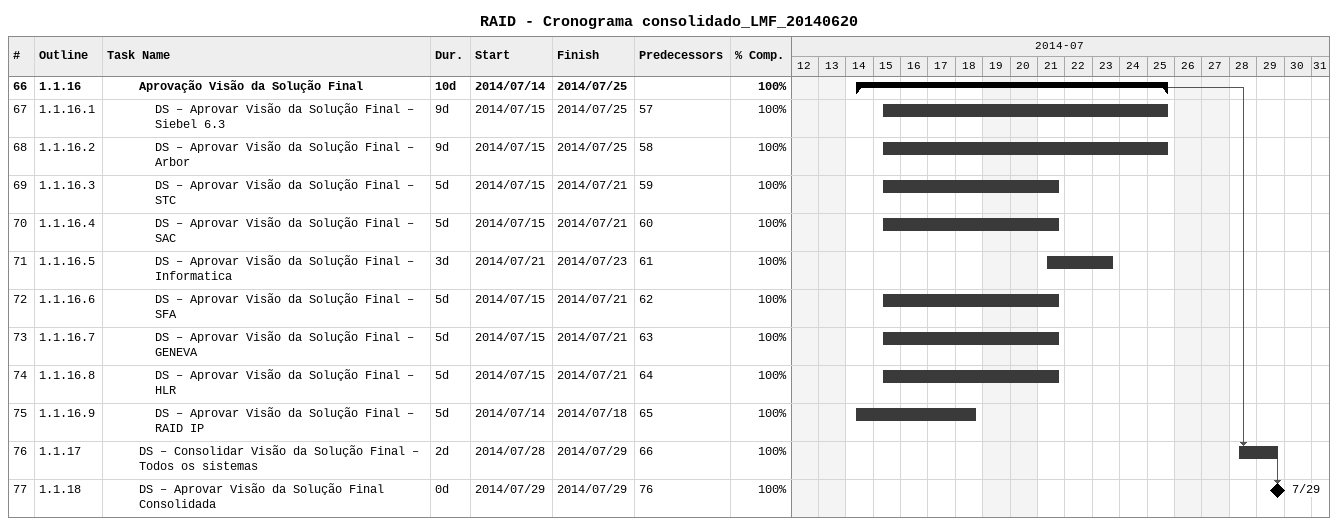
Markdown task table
RAID - Cronograma consolidado_LMF_20140620

| ID | WBS | Task | Duration | Start | Finish | Predecessors | % complete |
|---|---|---|---|---|---|---|---|
| 66 | 1.1.16 | **Aprovação Visão da Solução Final** | 10d | 2014-07-14 | 2014-07-25 |  | 100 |
| 67 | 1.1.16.1 | DS – Aprovar Visão da Solução Final – Siebel 6.3 | 9d | 2014-07-15 | 2014-07-25 | 57 | 100 |
| 68 | 1.1.16.2 | DS – Aprovar Visão da Solução Final – Arbor | 9d | 2014-07-15 | 2014-07-25 | 58 | 100 |
| 69 | 1.1.16.3 | DS – Aprovar Visão da Solução Final – STC | 5d | 2014-07-15 | 2014-07-21 | 59 | 100 |
| 70 | 1.1.16.4 | DS – Aprovar Visão da Solução Final – SAC | 5d | 2014-07-15 | 2014-07-21 | 60 | 100 |
| 71 | 1.1.16.5 | DS – Aprovar Visão da Solução Final – Informatica | 3d | 2014-07-21 | 2014-07-23 | 61 | 100 |
| 72 | 1.1.16.6 | DS – Aprovar Visão da Solução Final – SFA | 5d | 2014-07-15 | 2014-07-21 | 62 | 100 |
| 73 | 1.1.16.7 | DS – Aprovar Visão da Solução Final – GENEVA | 5d | 2014-07-15 | 2014-07-21 | 63 | 100 |
| 74 | 1.1.16.8 | DS – Aprovar Visão da Solução Final – HLR | 5d | 2014-07-15 | 2014-07-21 | 64 | 100 |
| 75 | 1.1.16.9 | DS – Aprovar Visão da Solução Final – RAID IP | 5d | 2014-07-14 | 2014-07-18 | 65 | 100 |
| 76 | 1.1.17 | DS – Consolidar Visão da Solução Final – Todos os sistemas | 2d | 2014-07-28 | 2014-07-29 | 66 | 100 |
| 77 | 1.1.18 | DS – Aprovar Visão da Solução Final Consolidada | 0d | 2014-07-29 | 2014-07-29 | 76 | 100 |
